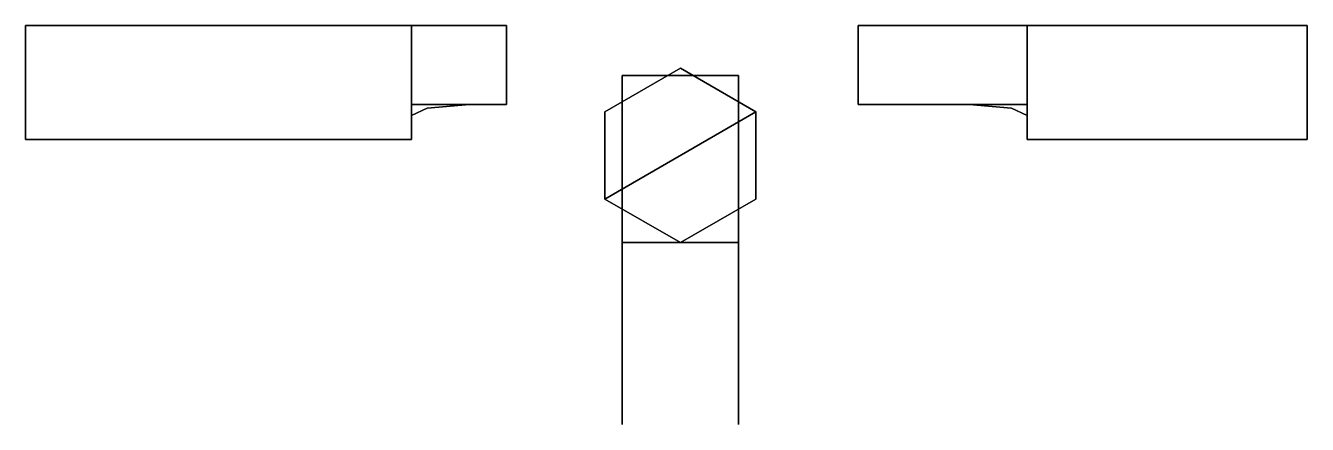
# Model space of a CAD drawing. Extents: x -0.9 to 0.86, y -0.37 to 0.18.
import ezdxf

# ---------------------------------------------------------------- set-up
doc = ezdxf.new("R2010")
doc.units = 0
doc.layers.add('TURRET', color=2, linetype='CONTINUOUS')

msp = doc.modelspace()

# ---------------------------------------------------------------- linework, layer by layer
at = {"layer": 'TURRET'}
for points in [[(-0.37, 0.1786, -0.1124), (-0.37, 0.022, 0.7756), (-0.9008, 0.022, 0.7756), (-0.9008, 0.1786, -0.1124)], [(-0.9008, 0.1786, -0.1124), (-0.9008, 0.022, 0.7756), (-0.37, 0.022, 0.7756), (-0.37, 0.1786, -0.1124)], [(-0.2391, 0.1786, -0.1124), (-0.2391, 0.07, 0.5035), (-0.37, 0.07, 0.5035), (-0.37, 0.1786, -0.1124)], [(-0.37, 0.1786, -0.1124), (-0.37, 0.07, 0.5035), (-0.2391, 0.07, 0.5035), (-0.2391, 0.1786, -0.1124)], [(0.2445, 0.1786, -0.1124), (0.2445, 0.07, 0.5035), (0.4772, 0.07, 0.5035), (0.4772, 0.1786, -0.1124)], [(0.4772, 0.1786, -0.1124), (0.4772, 0.07, 0.5035), (0.2445, 0.07, 0.5035), (0.2445, 0.1786, -0.1124)], [(0.4772, 0.1786, -0.1124), (0.4772, 0.022, 0.7756), (0.8626, 0.022, 0.7756), (0.8626, 0.1786, -0.1124)], [(0.8626, 0.1786, -0.1124), (0.8626, 0.022, 0.7756), (0.4772, 0.022, 0.7756), (0.4772, 0.1786, -0.1124)], [(0, 0.12), (-0.1039, 0.06), (-0.1039, 0.06, 0.1), (0, 0.12, 0.1)], [(0, 0.12, 0.1), (-0.1039, 0.06, 0.1), (-0.1039, -0.06, 0.1), (0.1039, 0.06, 0.1)], [(0.08, -0.12, 0.1), (0.08, 0.11, 0.1), (-0.08, 0.11, 0.1), (-0.08, -0.12, 0.1)], [(-0.08, -0.12, 0.1), (-0.08, 0.11, 0.1), (0.08, 0.11, 0.1), (0.08, -0.12, 0.1)], [(-0.08, -0.13, 0.12), (-0.08, 0.06, 0.19), (-0.08, 0.11, 0.1), (-0.08, -0.12, 0.1)], [(-0.08, -0.12, 0.1), (-0.08, 0.11, 0.1), (-0.08, 0.06, 0.19), (-0.08, -0.13, 0.12)], [(0.1039, 0.06), (0, 0.12), (0, 0.12, 0.1), (0.1039, 0.06, 0.1)], [(0.08, -0.12, 0.1), (0.08, 0.11, 0.1), (0.08, 0.06, 0.19), (0.08, -0.13, 0.12)], [(0.08, -0.13, 0.12), (0.08, 0.06, 0.19), (0.08, 0.11, 0.1), (0.08, -0.12, 0.1)], [(-0.29, 0.07, 0.5035), (-0.3482, 0.0649, 0.5321), (-0.37, 0.0548, 0.5894), (-0.37, 0.07, 0.5035)], [(-0.37, 0.07, 0.5035), (-0.37, 0.0548, 0.5894), (-0.3482, 0.0649, 0.5321), (-0.29, 0.07, 0.5035)], [(-0.1039, 0.06), (-0.1039, -0.06), (-0.1039, -0.06, 0.1), (-0.1039, 0.06, 0.1)], [(0.1039, 0.06, 0.1), (-0.1039, -0.06, 0.1), (0, -0.12, 0.1), (0.1039, -0.06, 0.1)], [(-0.08, -0.13, 0.12), (-0.08, 0.06, 0.19), (-0.08, -0.23, 0.24), (-0.08, -0.25, 0.18)], [(-0.08, -0.25, 0.18), (-0.08, -0.23, 0.24), (-0.08, 0.06, 0.19), (-0.08, -0.13, 0.12)], [(0.08, -0.13, 0.12), (0.08, 0.06, 0.19), (0.08, -0.23, 0.24), (0.08, -0.25, 0.18)], [(0.08, -0.25, 0.18), (0.08, -0.23, 0.24), (0.08, 0.06, 0.19), (0.08, -0.13, 0.12)], [(0.1039, -0.06), (0.1039, 0.06), (0.1039, 0.06, 0.1), (0.1039, -0.06, 0.1)], [(0.4772, 0.07, 0.5035), (0.4772, 0.0548, 0.5894), (0.4554, 0.0649, 0.5321), (0.3972, 0.07, 0.5035)], [(0.3972, 0.07, 0.5035), (0.4554, 0.0649, 0.5321), (0.4772, 0.0548, 0.5894), (0.4772, 0.07, 0.5035)], [(-0.1039, -0.06), (0, -0.12), (0, -0.12, 0.1), (-0.1039, -0.06, 0.1)], [(0, -0.12), (0.1039, -0.06), (0.1039, -0.06, 0.1), (0, -0.12, 0.1)], [(-0.08, -0.32, 0.16), (-0.08, -0.3, 0.29), (-0.08, -0.23, 0.24), (-0.08, -0.25, 0.18)], [(-0.08, -0.25, 0.18), (-0.08, -0.23, 0.24), (-0.08, -0.3, 0.29), (-0.08, -0.32, 0.16)], [(0.08, -0.25, 0.18), (0.08, -0.23, 0.24), (0.08, -0.3, 0.29), (0.08, -0.32, 0.16)], [(0.08, -0.32, 0.16), (0.08, -0.3, 0.29), (0.08, -0.23, 0.24), (0.08, -0.25, 0.18)], [(-0.08, -0.37, 0.2), (-0.08, -0.37, 0.25), (-0.08, -0.3, 0.29), (-0.08, -0.32, 0.16)], [(-0.08, -0.32, 0.16), (-0.08, -0.3, 0.29), (-0.08, -0.37, 0.25), (-0.08, -0.37, 0.2)], [(0.08, -0.37, 0.2), (0.08, -0.37, 0.25), (0.08, -0.3, 0.29), (0.08, -0.32, 0.16)], [(0.08, -0.32, 0.16), (0.08, -0.3, 0.29), (0.08, -0.37, 0.25), (0.08, -0.37, 0.2)]]:
    msp.add_3dface(points, dxfattribs=at)

doc.saveas('drawing.dxf')
